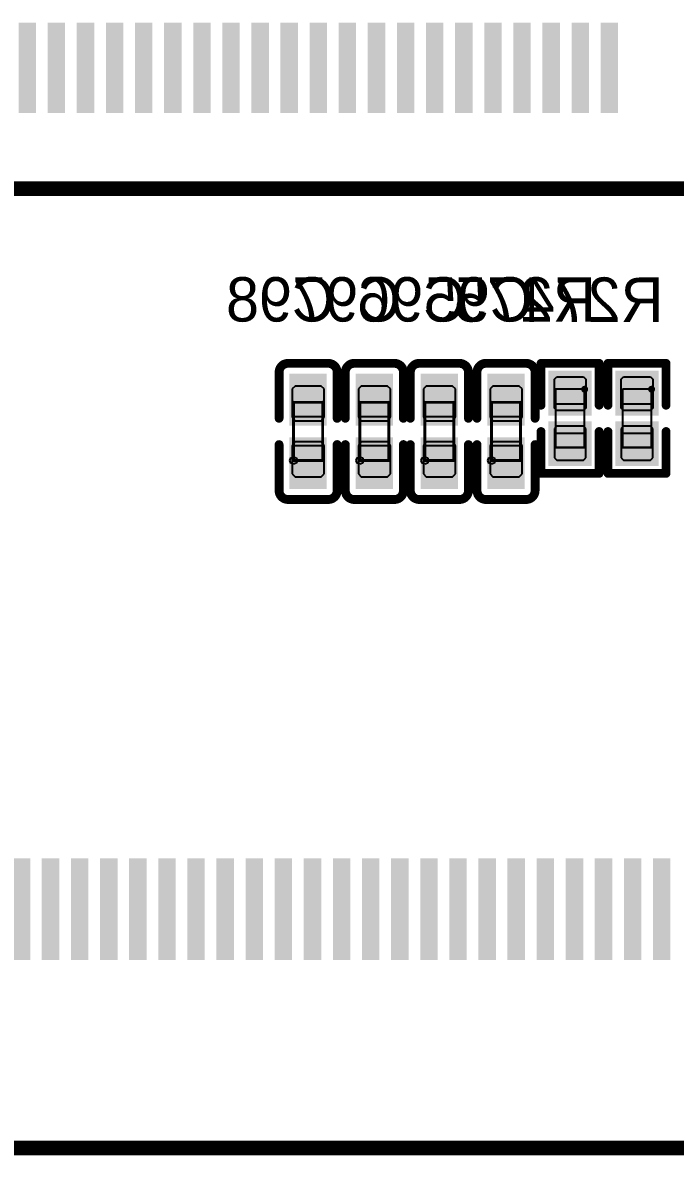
# Model space of a CAD drawing. Header units: millimetres. Extents: x 892 to 1144, y 1011 to 1123.
# Drawn here: x 1087.47 to 1098.68, y 1038.57 to 1058.03 of the extents above; entities that cross this region are included whole.
import ezdxf

# ---------------------------------------------------------------- set-up
doc = ezdxf.new("R2010")
doc.units = ezdxf.units.MM
for name, color, linetype in [('BottomLayer', 5, 'Continuous'), ('BottomOverlay', 54, 'Continuous'), ('BottomPaste', 16, 'Continuous'), ('BottomSolder', 6, 'Continuous'), ('Mechanical10', 56, 'Continuous'), ('Mechanical12', 56, 'Continuous'), ('Mechanical15', 56, 'Continuous'), ('Mechanical4', 56, 'Continuous'), ('Mechanical5', 56, 'Continuous'), ('Mechanical6', 56, 'Continuous'), ('TopLayer', 1, 'Continuous'), ('TopPaste', 8, 'Continuous'), ('TopSolder', 216, 'Continuous')]:
    doc.layers.add(name, color=color, linetype=linetype)

msp = doc.modelspace()

# ---------------------------------------------------------------- linework, layer by layer
at = {"layer": 'BottomLayer'}
for points in [[(1087.4, 1056.475), (1087.7, 1056.475), (1087.4, 1058.025), (1087.7, 1058.025)], [(1087.9, 1056.475), (1088.2, 1056.475), (1087.9, 1058.025), (1088.2, 1058.025)], [(1088.4, 1056.475), (1088.7, 1056.475), (1088.4, 1058.025), (1088.7, 1058.025)], [(1088.9, 1056.475), (1089.2, 1056.475), (1088.9, 1058.025), (1089.2, 1058.025)], [(1089.4, 1056.475), (1089.7, 1056.475), (1089.4, 1058.025), (1089.7, 1058.025)], [(1089.9, 1056.475), (1090.2, 1056.475), (1089.9, 1058.025), (1090.2, 1058.025)], [(1090.4, 1056.475), (1090.7, 1056.475), (1090.4, 1058.025), (1090.7, 1058.025)], [(1090.9, 1056.475), (1091.2, 1056.475), (1090.9, 1058.025), (1091.2, 1058.025)], [(1091.4, 1056.475), (1091.7, 1056.475), (1091.4, 1058.025), (1091.7, 1058.025)], [(1091.9, 1056.475), (1092.2, 1056.475), (1091.9, 1058.025), (1092.2, 1058.025)], [(1092.4, 1056.475), (1092.7, 1056.475), (1092.4, 1058.025), (1092.7, 1058.025)], [(1092.9, 1056.475), (1093.2, 1056.475), (1092.9, 1058.025), (1093.2, 1058.025)], [(1093.4, 1056.475), (1093.7, 1056.475), (1093.4, 1058.025), (1093.7, 1058.025)], [(1093.9, 1056.475), (1094.2, 1056.475), (1093.9, 1058.025), (1094.2, 1058.025)], [(1094.4, 1056.475), (1094.7, 1056.475), (1094.4, 1058.025), (1094.7, 1058.025)], [(1094.9, 1056.475), (1095.2, 1056.475), (1094.9, 1058.025), (1095.2, 1058.025)], [(1095.4, 1056.475), (1095.7, 1056.475), (1095.4, 1058.025), (1095.7, 1058.025)], [(1095.9, 1056.475), (1096.2, 1056.475), (1095.9, 1058.025), (1096.2, 1058.025)], [(1096.4, 1056.475), (1096.7, 1056.475), (1096.4, 1058.025), (1096.7, 1058.025)], [(1096.9, 1056.475), (1097.2, 1056.475), (1096.9, 1058.025), (1097.2, 1058.025)], [(1097.4, 1056.475), (1097.7, 1056.475), (1097.4, 1058.025), (1097.7, 1058.025)], [(1092.645, 1051.155), (1092.645, 1051.945), (1092.105, 1051.155), (1092.105, 1051.945)], [(1093.783, 1051.155), (1093.783, 1051.945), (1093.243, 1051.155), (1093.243, 1051.945)], [(1094.9, 1051.155), (1094.9, 1051.945), (1094.36, 1051.155), (1094.36, 1051.945)], [(1096.045, 1051.155), (1096.045, 1051.945), (1095.505, 1051.155), (1095.505, 1051.945)], [(1096.605, 1051.945), (1096.605, 1051.379), (1097.145, 1051.945), (1097.145, 1051.379)], [(1097.755, 1051.945), (1097.755, 1051.379), (1098.295, 1051.945), (1098.295, 1051.379)], [(1096.605, 1051.079), (1096.605, 1050.514), (1097.145, 1051.079), (1097.145, 1050.514)], [(1097.755, 1051.079), (1097.755, 1050.514), (1098.295, 1051.079), (1098.295, 1050.514)], [(1092.645, 1050.065), (1092.645, 1050.855), (1092.105, 1050.065), (1092.105, 1050.855)], [(1093.783, 1050.065), (1093.783, 1050.855), (1093.243, 1050.065), (1093.243, 1050.855)], [(1094.9, 1050.065), (1094.9, 1050.855), (1094.36, 1050.065), (1094.36, 1050.855)], [(1096.045, 1050.065), (1096.045, 1050.855), (1095.505, 1050.065), (1095.505, 1050.855)]]:
    msp.add_solid(points, dxfattribs=at)
at = {"layer": 'BottomOverlay', "const_width": 0.152}
for points in [[(1091.876, 1052.021, -0.414214), (1092.029, 1052.174)], [(1092.721, 1052.174, -0.414214), (1092.874, 1052.021)], [(1093.014, 1052.021, -0.414214), (1093.167, 1052.174)], [(1093.859, 1052.174, -0.414214), (1094.012, 1052.021)], [(1094.131, 1052.021, -0.414214), (1094.284, 1052.174)], [(1094.976, 1052.174, -0.414214), (1095.129, 1052.021)], [(1095.276, 1052.021, -0.414214), (1095.429, 1052.174)], [(1096.121, 1052.174, -0.414214), (1096.274, 1052.021)], [(1092.029, 1049.836, -0.414214), (1091.876, 1049.989)], [(1092.874, 1049.989, -0.414214), (1092.721, 1049.836)], [(1093.167, 1049.836, -0.414214), (1093.014, 1049.989)], [(1094.012, 1049.989, -0.414214), (1093.859, 1049.836)], [(1094.284, 1049.836, -0.414214), (1094.131, 1049.989)], [(1095.129, 1049.989, -0.414214), (1094.976, 1049.836)], [(1095.429, 1049.836, -0.414214), (1095.276, 1049.989)], [(1096.274, 1049.989, -0.414214), (1096.121, 1049.836)]]:
    msp.add_lwpolyline(points, format="xyb", dxfattribs=at)
for points in [[(1092.029, 1052.174), (1092.721, 1052.174)], [(1093.167, 1052.174), (1093.859, 1052.174)], [(1094.284, 1052.174), (1094.976, 1052.174)], [(1095.429, 1052.174), (1096.121, 1052.174)], [(1096.376, 1052.174), (1097.374, 1052.174)], [(1096.376, 1051.456), (1096.376, 1052.174)], [(1097.374, 1051.456), (1097.374, 1052.174)], [(1097.526, 1052.174), (1098.524, 1052.174)], [(1097.526, 1051.456), (1097.526, 1052.174)], [(1098.524, 1051.456), (1098.524, 1052.174)], [(1091.876, 1051.231), (1091.876, 1052.021)], [(1092.874, 1051.231), (1092.874, 1052.021)], [(1093.014, 1051.231), (1093.014, 1052.021)], [(1094.012, 1051.231), (1094.012, 1052.021)], [(1094.131, 1051.231), (1094.131, 1052.021)], [(1095.129, 1051.231), (1095.129, 1052.021)], [(1095.276, 1051.231), (1095.276, 1052.021)], [(1096.274, 1051.231), (1096.274, 1052.021)], [(1096.376, 1050.285), (1096.376, 1051.003)], [(1097.374, 1050.285), (1097.374, 1051.003)], [(1097.526, 1050.285), (1097.526, 1051.003)], [(1098.524, 1050.285), (1098.524, 1051.003)], [(1091.876, 1049.989), (1091.876, 1050.779)], [(1092.874, 1049.989), (1092.874, 1050.779)], [(1093.014, 1049.989), (1093.014, 1050.779)], [(1094.012, 1049.989), (1094.012, 1050.779)], [(1094.131, 1049.989), (1094.131, 1050.779)], [(1095.129, 1049.989), (1095.129, 1050.779)], [(1095.276, 1049.989), (1095.276, 1050.779)], [(1096.274, 1049.989), (1096.274, 1050.779)], [(1096.376, 1050.285), (1097.374, 1050.285)], [(1097.526, 1050.285), (1098.524, 1050.285)], [(1092.029, 1049.836), (1092.721, 1049.836)], [(1093.167, 1049.836), (1093.859, 1049.836)], [(1094.284, 1049.836), (1094.976, 1049.836)], [(1095.429, 1049.836), (1096.121, 1049.836)]]:
    msp.add_lwpolyline(points, dxfattribs=at)
at = {"layer": 'BottomOverlay', "const_width": 0.0762}
for points in [[(1091.991, 1052.174, 1), (1092.067, 1052.174, 1)], [(1091.991, 1052.174, 1), (1092.067, 1052.174, 1)], [(1092.683, 1052.174, 1), (1092.759, 1052.174, 1)], [(1092.683, 1052.174, 1), (1092.759, 1052.174, 1)], [(1093.129, 1052.174, 1), (1093.205, 1052.174, 1)], [(1093.129, 1052.174, 1), (1093.205, 1052.174, 1)], [(1093.821, 1052.174, 1), (1093.897, 1052.174, 1)], [(1093.821, 1052.174, 1), (1093.897, 1052.174, 1)], [(1094.246, 1052.174, 1), (1094.322, 1052.174, 1)], [(1094.246, 1052.174, 1), (1094.322, 1052.174, 1)], [(1094.938, 1052.174, 1), (1095.014, 1052.174, 1)], [(1094.938, 1052.174, 1), (1095.014, 1052.174, 1)], [(1095.391, 1052.174, 1), (1095.467, 1052.174, 1)], [(1095.391, 1052.174, 1), (1095.467, 1052.174, 1)], [(1096.083, 1052.174, 1), (1096.159, 1052.174, 1)], [(1096.083, 1052.174, 1), (1096.159, 1052.174, 1)], [(1096.338, 1052.174, 1), (1096.414, 1052.174, 1)], [(1096.338, 1052.174, 1), (1096.414, 1052.174, 1)], [(1097.336, 1052.174, 1), (1097.412, 1052.174, 1)], [(1097.336, 1052.174, 1), (1097.412, 1052.174, 1)], [(1097.488, 1052.174, 1), (1097.564, 1052.174, 1)], [(1097.488, 1052.174, 1), (1097.564, 1052.174, 1)], [(1098.486, 1052.174, 1), (1098.562, 1052.174, 1)], [(1098.486, 1052.174, 1), (1098.562, 1052.174, 1)], [(1091.838, 1052.021, 1), (1091.914, 1052.021, 1)], [(1091.838, 1052.021, 1), (1091.914, 1052.021, 1)], [(1092.835, 1052.021, 1), (1092.912, 1052.021, 1)], [(1092.835, 1052.021, 1), (1092.912, 1052.021, 1)], [(1092.976, 1052.021, 1), (1093.052, 1052.021, 1)], [(1092.976, 1052.021, 1), (1093.052, 1052.021, 1)], [(1093.973, 1052.021, 1), (1094.05, 1052.021, 1)], [(1093.973, 1052.021, 1), (1094.05, 1052.021, 1)], [(1094.093, 1052.021, 1), (1094.169, 1052.021, 1)], [(1094.093, 1052.021, 1), (1094.169, 1052.021, 1)], [(1095.091, 1052.021, 1), (1095.167, 1052.021, 1)], [(1095.091, 1052.021, 1), (1095.167, 1052.021, 1)], [(1095.238, 1052.021, 1), (1095.314, 1052.021, 1)], [(1095.238, 1052.021, 1), (1095.314, 1052.021, 1)], [(1096.236, 1052.021, 1), (1096.312, 1052.021, 1)], [(1096.236, 1052.021, 1), (1096.312, 1052.021, 1)], [(1096.338, 1051.456, 1), (1096.414, 1051.456, 1)], [(1097.336, 1051.456, 1), (1097.412, 1051.456, 1)], [(1097.488, 1051.456, 1), (1097.564, 1051.456, 1)], [(1098.486, 1051.456, 1), (1098.562, 1051.456, 1)], [(1091.838, 1051.231, 1), (1091.914, 1051.231, 1)], [(1092.835, 1051.231, 1), (1092.912, 1051.231, 1)], [(1092.976, 1051.231, 1), (1093.052, 1051.231, 1)], [(1093.973, 1051.231, 1), (1094.05, 1051.231, 1)], [(1094.093, 1051.231, 1), (1094.169, 1051.231, 1)], [(1095.091, 1051.231, 1), (1095.167, 1051.231, 1)], [(1095.238, 1051.231, 1), (1095.314, 1051.231, 1)], [(1096.236, 1051.231, 1), (1096.312, 1051.231, 1)], [(1096.338, 1051.003, 1), (1096.414, 1051.003, 1)], [(1097.336, 1051.003, 1), (1097.412, 1051.003, 1)], [(1097.488, 1051.003, 1), (1097.564, 1051.003, 1)], [(1098.486, 1051.003, 1), (1098.562, 1051.003, 1)], [(1091.838, 1050.779, 1), (1091.914, 1050.779, 1)], [(1092.835, 1050.779, 1), (1092.912, 1050.779, 1)], [(1092.976, 1050.779, 1), (1093.052, 1050.779, 1)], [(1093.973, 1050.779, 1), (1094.05, 1050.779, 1)], [(1094.093, 1050.779, 1), (1094.169, 1050.779, 1)], [(1095.091, 1050.779, 1), (1095.167, 1050.779, 1)], [(1095.238, 1050.779, 1), (1095.314, 1050.779, 1)], [(1096.236, 1050.779, 1), (1096.312, 1050.779, 1)], [(1096.338, 1050.285, 1), (1096.414, 1050.285, 1)], [(1096.338, 1050.285, 1), (1096.414, 1050.285, 1)], [(1097.336, 1050.285, 1), (1097.412, 1050.285, 1)], [(1097.336, 1050.285, 1), (1097.412, 1050.285, 1)], [(1097.488, 1050.285, 1), (1097.564, 1050.285, 1)], [(1097.488, 1050.285, 1), (1097.564, 1050.285, 1)], [(1098.486, 1050.285, 1), (1098.562, 1050.285, 1)], [(1098.486, 1050.285, 1), (1098.562, 1050.285, 1)], [(1091.838, 1049.989, 1), (1091.914, 1049.989, 1)], [(1091.838, 1049.989, 1), (1091.914, 1049.989, 1)], [(1092.835, 1049.989, 1), (1092.912, 1049.989, 1)], [(1092.835, 1049.989, 1), (1092.912, 1049.989, 1)], [(1092.976, 1049.989, 1), (1093.052, 1049.989, 1)], [(1092.976, 1049.989, 1), (1093.052, 1049.989, 1)], [(1093.973, 1049.989, 1), (1094.05, 1049.989, 1)], [(1093.973, 1049.989, 1), (1094.05, 1049.989, 1)], [(1094.093, 1049.989, 1), (1094.169, 1049.989, 1)], [(1094.093, 1049.989, 1), (1094.169, 1049.989, 1)], [(1095.091, 1049.989, 1), (1095.167, 1049.989, 1)], [(1095.091, 1049.989, 1), (1095.167, 1049.989, 1)], [(1095.238, 1049.989, 1), (1095.314, 1049.989, 1)], [(1095.238, 1049.989, 1), (1095.314, 1049.989, 1)], [(1096.236, 1049.989, 1), (1096.312, 1049.989, 1)], [(1096.236, 1049.989, 1), (1096.312, 1049.989, 1)], [(1091.991, 1049.836, 1), (1092.067, 1049.836, 1)], [(1091.991, 1049.836, 1), (1092.067, 1049.836, 1)], [(1092.683, 1049.836, 1), (1092.759, 1049.836, 1)], [(1092.683, 1049.836, 1), (1092.759, 1049.836, 1)], [(1093.129, 1049.836, 1), (1093.205, 1049.836, 1)], [(1093.129, 1049.836, 1), (1093.205, 1049.836, 1)], [(1093.821, 1049.836, 1), (1093.897, 1049.836, 1)], [(1093.821, 1049.836, 1), (1093.897, 1049.836, 1)], [(1094.246, 1049.836, 1), (1094.322, 1049.836, 1)], [(1094.246, 1049.836, 1), (1094.322, 1049.836, 1)], [(1094.938, 1049.836, 1), (1095.014, 1049.836, 1)], [(1094.938, 1049.836, 1), (1095.014, 1049.836, 1)], [(1095.391, 1049.836, 1), (1095.467, 1049.836, 1)], [(1095.391, 1049.836, 1), (1095.467, 1049.836, 1)], [(1096.083, 1049.836, 1), (1096.159, 1049.836, 1)], [(1096.083, 1049.836, 1), (1096.159, 1049.836, 1)]]:
    msp.add_lwpolyline(points, format="xyb", close=True, dxfattribs=at)
at = {"layer": 'BottomPaste'}
for p, q in [((1092.15, 1051.785), (1092.1, 1051.735)), ((1092.6, 1051.785), (1092.15, 1051.785)), ((1092.65, 1051.735), (1092.6, 1051.785)), ((1093.288, 1051.785), (1093.238, 1051.735)), ((1093.738, 1051.785), (1093.288, 1051.785)), ((1093.788, 1051.735), (1093.738, 1051.785)), ((1094.405, 1051.785), (1094.355, 1051.735)), ((1094.855, 1051.785), (1094.405, 1051.785)), ((1094.905, 1051.735), (1094.855, 1051.785)), ((1095.55, 1051.785), (1095.5, 1051.735)), ((1096, 1051.785), (1095.55, 1051.785)), ((1096.05, 1051.735), (1096, 1051.785)), ((1096.605, 1051.905), (1096.645, 1051.945)), ((1096.605, 1051.404), (1096.605, 1051.905)), ((1096.645, 1051.945), (1097.105, 1051.945)), ((1097.105, 1051.945), (1097.145, 1051.905)), ((1097.145, 1051.905), (1097.145, 1051.404)), ((1097.755, 1051.905), (1097.795, 1051.945)), ((1097.755, 1051.404), (1097.755, 1051.905)), ((1097.795, 1051.945), (1098.255, 1051.945)), ((1098.255, 1051.945), (1098.295, 1051.905)), ((1098.295, 1051.905), (1098.295, 1051.404)), ((1092.1, 1051.735), (1092.1, 1051.255)), ((1092.65, 1051.255), (1092.65, 1051.735)), ((1093.238, 1051.735), (1093.238, 1051.255)), ((1093.788, 1051.255), (1093.788, 1051.735)), ((1094.355, 1051.735), (1094.355, 1051.255)), ((1094.905, 1051.255), (1094.905, 1051.735)), ((1095.5, 1051.735), (1095.5, 1051.255)), ((1096.05, 1051.255), (1096.05, 1051.735)), ((1096.645, 1051.364), (1096.605, 1051.404)), ((1097.145, 1051.404), (1097.105, 1051.364)), ((1097.795, 1051.364), (1097.755, 1051.404)), ((1098.295, 1051.404), (1098.255, 1051.364)), ((1092.1, 1051.255), (1092.15, 1051.185)), ((1092.6, 1051.185), (1092.65, 1051.255)), ((1093.238, 1051.255), (1093.288, 1051.185)), ((1093.738, 1051.185), (1093.788, 1051.255)), ((1094.355, 1051.255), (1094.405, 1051.185)), ((1094.855, 1051.185), (1094.905, 1051.255)), ((1095.5, 1051.255), (1095.55, 1051.185)), ((1096, 1051.185), (1096.05, 1051.255)), ((1097.105, 1051.364), (1096.645, 1051.364)), ((1098.255, 1051.364), (1097.795, 1051.364)), ((1092.15, 1051.185), (1092.6, 1051.185)), ((1093.288, 1051.185), (1093.738, 1051.185)), ((1094.405, 1051.185), (1094.855, 1051.185)), ((1095.55, 1051.185), (1096, 1051.185)), ((1096.645, 1051.094), (1096.605, 1051.054)), ((1096.605, 1051.054), (1096.605, 1050.554)), ((1097.105, 1051.094), (1096.645, 1051.094)), ((1097.145, 1051.054), (1097.105, 1051.094)), ((1097.145, 1050.554), (1097.145, 1051.054)), ((1097.795, 1051.094), (1097.755, 1051.054)), ((1097.755, 1051.054), (1097.755, 1050.554)), ((1098.255, 1051.094), (1097.795, 1051.094)), ((1098.295, 1051.054), (1098.255, 1051.094)), ((1098.295, 1050.554), (1098.295, 1051.054)), ((1092.15, 1050.825), (1092.1, 1050.755)), ((1092.6, 1050.825), (1092.15, 1050.825)), ((1092.65, 1050.755), (1092.6, 1050.825)), ((1093.288, 1050.825), (1093.238, 1050.755)), ((1093.738, 1050.825), (1093.288, 1050.825)), ((1093.788, 1050.755), (1093.738, 1050.825)), ((1094.405, 1050.825), (1094.355, 1050.755)), ((1094.855, 1050.825), (1094.405, 1050.825)), ((1094.905, 1050.755), (1094.855, 1050.825)), ((1095.55, 1050.825), (1095.5, 1050.755)), ((1096, 1050.825), (1095.55, 1050.825)), ((1096.05, 1050.755), (1096, 1050.825)), ((1092.1, 1050.755), (1092.1, 1050.275)), ((1092.65, 1050.275), (1092.65, 1050.755)), ((1093.238, 1050.755), (1093.238, 1050.275)), ((1093.788, 1050.275), (1093.788, 1050.755)), ((1094.355, 1050.755), (1094.355, 1050.275)), ((1094.905, 1050.275), (1094.905, 1050.755)), ((1095.5, 1050.755), (1095.5, 1050.275)), ((1096.05, 1050.275), (1096.05, 1050.755)), ((1096.605, 1050.554), (1096.645, 1050.514)), ((1096.645, 1050.514), (1097.105, 1050.514)), ((1097.105, 1050.514), (1097.145, 1050.554)), ((1097.755, 1050.554), (1097.795, 1050.514)), ((1097.795, 1050.514), (1098.255, 1050.514)), ((1098.255, 1050.514), (1098.295, 1050.554)), ((1092.1, 1050.275), (1092.15, 1050.225)), ((1092.15, 1050.225), (1092.6, 1050.225)), ((1092.6, 1050.225), (1092.65, 1050.275)), ((1093.238, 1050.275), (1093.288, 1050.225)), ((1093.288, 1050.225), (1093.738, 1050.225)), ((1093.738, 1050.225), (1093.788, 1050.275)), ((1094.355, 1050.275), (1094.405, 1050.225)), ((1094.405, 1050.225), (1094.855, 1050.225)), ((1094.855, 1050.225), (1094.905, 1050.275)), ((1095.5, 1050.275), (1095.55, 1050.225)), ((1095.55, 1050.225), (1096, 1050.225)), ((1096, 1050.225), (1096.05, 1050.275))]:
    msp.add_line(p, q, dxfattribs=at)
for points in [[(1087.4, 1056.475), (1087.7, 1056.475), (1087.4, 1058.025), (1087.7, 1058.025)], [(1087.9, 1056.475), (1088.2, 1056.475), (1087.9, 1058.025), (1088.2, 1058.025)], [(1088.4, 1056.475), (1088.7, 1056.475), (1088.4, 1058.025), (1088.7, 1058.025)], [(1088.9, 1056.475), (1089.2, 1056.475), (1088.9, 1058.025), (1089.2, 1058.025)], [(1089.4, 1056.475), (1089.7, 1056.475), (1089.4, 1058.025), (1089.7, 1058.025)], [(1089.9, 1056.475), (1090.2, 1056.475), (1089.9, 1058.025), (1090.2, 1058.025)], [(1090.4, 1056.475), (1090.7, 1056.475), (1090.4, 1058.025), (1090.7, 1058.025)], [(1090.9, 1056.475), (1091.2, 1056.475), (1090.9, 1058.025), (1091.2, 1058.025)], [(1091.4, 1056.475), (1091.7, 1056.475), (1091.4, 1058.025), (1091.7, 1058.025)], [(1091.9, 1056.475), (1092.2, 1056.475), (1091.9, 1058.025), (1092.2, 1058.025)], [(1092.4, 1056.475), (1092.7, 1056.475), (1092.4, 1058.025), (1092.7, 1058.025)], [(1092.9, 1056.475), (1093.2, 1056.475), (1092.9, 1058.025), (1093.2, 1058.025)], [(1093.4, 1056.475), (1093.7, 1056.475), (1093.4, 1058.025), (1093.7, 1058.025)], [(1093.9, 1056.475), (1094.2, 1056.475), (1093.9, 1058.025), (1094.2, 1058.025)], [(1094.4, 1056.475), (1094.7, 1056.475), (1094.4, 1058.025), (1094.7, 1058.025)], [(1094.9, 1056.475), (1095.2, 1056.475), (1094.9, 1058.025), (1095.2, 1058.025)], [(1095.4, 1056.475), (1095.7, 1056.475), (1095.4, 1058.025), (1095.7, 1058.025)], [(1095.9, 1056.475), (1096.2, 1056.475), (1095.9, 1058.025), (1096.2, 1058.025)], [(1096.4, 1056.475), (1096.7, 1056.475), (1096.4, 1058.025), (1096.7, 1058.025)], [(1096.9, 1056.475), (1097.2, 1056.475), (1096.9, 1058.025), (1097.2, 1058.025)], [(1097.4, 1056.475), (1097.7, 1056.475), (1097.4, 1058.025), (1097.7, 1058.025)], [(1092.645, 1051.155), (1092.645, 1051.945), (1092.105, 1051.155), (1092.105, 1051.945)], [(1093.783, 1051.155), (1093.783, 1051.945), (1093.243, 1051.155), (1093.243, 1051.945)], [(1094.9, 1051.155), (1094.9, 1051.945), (1094.36, 1051.155), (1094.36, 1051.945)], [(1096.045, 1051.155), (1096.045, 1051.945), (1095.505, 1051.155), (1095.505, 1051.945)], [(1096.605, 1051.945), (1096.605, 1051.379), (1097.145, 1051.945), (1097.145, 1051.379)], [(1097.755, 1051.945), (1097.755, 1051.379), (1098.295, 1051.945), (1098.295, 1051.379)], [(1096.605, 1051.079), (1096.605, 1050.514), (1097.145, 1051.079), (1097.145, 1050.514)], [(1097.755, 1051.079), (1097.755, 1050.514), (1098.295, 1051.079), (1098.295, 1050.514)], [(1092.645, 1050.065), (1092.645, 1050.855), (1092.105, 1050.065), (1092.105, 1050.855)], [(1093.783, 1050.065), (1093.783, 1050.855), (1093.243, 1050.065), (1093.243, 1050.855)], [(1094.9, 1050.065), (1094.9, 1050.855), (1094.36, 1050.065), (1094.36, 1050.855)], [(1096.045, 1050.065), (1096.045, 1050.855), (1095.505, 1050.065), (1095.505, 1050.855)]]:
    msp.add_solid(points, dxfattribs=at)
at = {"layer": 'BottomSolder'}
for points in [[(1087.4, 1056.475), (1087.7, 1056.475), (1087.4, 1058.025), (1087.7, 1058.025)], [(1087.9, 1056.475), (1088.2, 1056.475), (1087.9, 1058.025), (1088.2, 1058.025)], [(1088.4, 1056.475), (1088.7, 1056.475), (1088.4, 1058.025), (1088.7, 1058.025)], [(1088.9, 1056.475), (1089.2, 1056.475), (1088.9, 1058.025), (1089.2, 1058.025)], [(1089.4, 1056.475), (1089.7, 1056.475), (1089.4, 1058.025), (1089.7, 1058.025)], [(1089.9, 1056.475), (1090.2, 1056.475), (1089.9, 1058.025), (1090.2, 1058.025)], [(1090.4, 1056.475), (1090.7, 1056.475), (1090.4, 1058.025), (1090.7, 1058.025)], [(1090.9, 1056.475), (1091.2, 1056.475), (1090.9, 1058.025), (1091.2, 1058.025)], [(1091.4, 1056.475), (1091.7, 1056.475), (1091.4, 1058.025), (1091.7, 1058.025)], [(1091.9, 1056.475), (1092.2, 1056.475), (1091.9, 1058.025), (1092.2, 1058.025)], [(1092.4, 1056.475), (1092.7, 1056.475), (1092.4, 1058.025), (1092.7, 1058.025)], [(1092.9, 1056.475), (1093.2, 1056.475), (1092.9, 1058.025), (1093.2, 1058.025)], [(1093.4, 1056.475), (1093.7, 1056.475), (1093.4, 1058.025), (1093.7, 1058.025)], [(1093.9, 1056.475), (1094.2, 1056.475), (1093.9, 1058.025), (1094.2, 1058.025)], [(1094.4, 1056.475), (1094.7, 1056.475), (1094.4, 1058.025), (1094.7, 1058.025)], [(1094.9, 1056.475), (1095.2, 1056.475), (1094.9, 1058.025), (1095.2, 1058.025)], [(1095.4, 1056.475), (1095.7, 1056.475), (1095.4, 1058.025), (1095.7, 1058.025)], [(1095.9, 1056.475), (1096.2, 1056.475), (1095.9, 1058.025), (1096.2, 1058.025)], [(1096.4, 1056.475), (1096.7, 1056.475), (1096.4, 1058.025), (1096.7, 1058.025)], [(1096.9, 1056.475), (1097.2, 1056.475), (1096.9, 1058.025), (1097.2, 1058.025)], [(1097.4, 1056.475), (1097.7, 1056.475), (1097.4, 1058.025), (1097.7, 1058.025)], [(1092.696, 1051.104), (1092.696, 1051.996), (1092.054, 1051.104), (1092.054, 1051.996)], [(1093.834, 1051.104), (1093.834, 1051.996), (1093.192, 1051.104), (1093.192, 1051.996)], [(1094.951, 1051.104), (1094.951, 1051.996), (1094.309, 1051.104), (1094.309, 1051.996)], [(1096.096, 1051.104), (1096.096, 1051.996), (1095.454, 1051.104), (1095.454, 1051.996)], [(1096.503, 1052.047), (1096.503, 1051.278), (1097.247, 1052.047), (1097.247, 1051.278)], [(1097.653, 1052.047), (1097.653, 1051.278), (1098.397, 1052.047), (1098.397, 1051.278)], [(1096.503, 1051.181), (1096.503, 1050.412), (1097.247, 1051.181), (1097.247, 1050.412)], [(1097.653, 1051.181), (1097.653, 1050.412), (1098.397, 1051.181), (1098.397, 1050.412)], [(1092.696, 1050.014), (1092.696, 1050.906), (1092.054, 1050.014), (1092.054, 1050.906)], [(1093.834, 1050.014), (1093.834, 1050.906), (1093.192, 1050.014), (1093.192, 1050.906)], [(1094.951, 1050.014), (1094.951, 1050.906), (1094.309, 1050.014), (1094.309, 1050.906)], [(1096.096, 1050.014), (1096.096, 1050.906), (1095.454, 1050.014), (1095.454, 1050.906)]]:
    msp.add_solid(points, dxfattribs=at)
at = {"layer": 'Mechanical10', "const_width": 0.254}
msp.add_lwpolyline([(1036.275, 1038.7), (1105.875, 1038.7)], dxfattribs=at)
at = {"layer": 'Mechanical12', "const_width": 0.254}
msp.add_lwpolyline([(1080.8, 1055.175), (1104.8, 1055.175)], dxfattribs=at)
at = {"layer": 'Mechanical15'}
for p, q in [((1092.125, 1051.255), (1092.125, 1051.505)), ((1092.125, 1051.505), (1092.625, 1051.505)), ((1092.625, 1051.505), (1092.625, 1051.255)), ((1093.263, 1051.255), (1093.263, 1051.505)), ((1093.263, 1051.505), (1093.763, 1051.505)), ((1093.763, 1051.505), (1093.763, 1051.255)), ((1094.38, 1051.255), (1094.38, 1051.505)), ((1094.38, 1051.505), (1094.88, 1051.505)), ((1094.88, 1051.505), (1094.88, 1051.255)), ((1095.525, 1051.255), (1095.525, 1051.505)), ((1095.525, 1051.505), (1096.025, 1051.505)), ((1096.025, 1051.505), (1096.025, 1051.255)), ((1092.625, 1051.255), (1092.125, 1051.255)), ((1093.763, 1051.255), (1093.263, 1051.255)), ((1094.88, 1051.255), (1094.38, 1051.255)), ((1096.025, 1051.255), (1095.525, 1051.255)), ((1092.125, 1050.755), (1092.125, 1050.505)), ((1092.625, 1050.755), (1092.125, 1050.755)), ((1092.625, 1050.505), (1092.625, 1050.755)), ((1093.263, 1050.755), (1093.263, 1050.505)), ((1093.763, 1050.755), (1093.263, 1050.755)), ((1093.763, 1050.505), (1093.763, 1050.755)), ((1094.38, 1050.755), (1094.38, 1050.505)), ((1094.88, 1050.755), (1094.38, 1050.755)), ((1094.88, 1050.505), (1094.88, 1050.755)), ((1095.525, 1050.755), (1095.525, 1050.505)), ((1096.025, 1050.755), (1095.525, 1050.755)), ((1096.025, 1050.505), (1096.025, 1050.755)), ((1092.06, 1050.505), (1092.079, 1050.551)), ((1092.079, 1050.459), (1092.06, 1050.505)), ((1092.079, 1050.551), (1092.125, 1050.57)), ((1092.125, 1050.44), (1092.079, 1050.459)), ((1092.125, 1050.57), (1092.125, 1050.57)), ((1092.125, 1050.57), (1092.171, 1050.551)), ((1092.125, 1050.505), (1092.625, 1050.505)), ((1092.171, 1050.459), (1092.125, 1050.44)), ((1092.125, 1050.44), (1092.125, 1050.44)), ((1092.171, 1050.551), (1092.19, 1050.505)), ((1092.19, 1050.505), (1092.171, 1050.459)), ((1093.198, 1050.505), (1093.217, 1050.551)), ((1093.217, 1050.459), (1093.198, 1050.505)), ((1093.217, 1050.551), (1093.263, 1050.57)), ((1093.263, 1050.44), (1093.217, 1050.459)), ((1093.263, 1050.57), (1093.263, 1050.57)), ((1093.263, 1050.57), (1093.309, 1050.551)), ((1093.263, 1050.505), (1093.763, 1050.505)), ((1093.309, 1050.459), (1093.263, 1050.44)), ((1093.263, 1050.44), (1093.263, 1050.44)), ((1093.309, 1050.551), (1093.328, 1050.505)), ((1093.328, 1050.505), (1093.309, 1050.459)), ((1094.315, 1050.505), (1094.334, 1050.551)), ((1094.334, 1050.459), (1094.315, 1050.505)), ((1094.334, 1050.551), (1094.38, 1050.57)), ((1094.38, 1050.44), (1094.334, 1050.459)), ((1094.38, 1050.57), (1094.38, 1050.57)), ((1094.38, 1050.57), (1094.426, 1050.551)), ((1094.38, 1050.505), (1094.88, 1050.505)), ((1094.426, 1050.459), (1094.38, 1050.44)), ((1094.38, 1050.44), (1094.38, 1050.44)), ((1094.426, 1050.551), (1094.445, 1050.505)), ((1094.445, 1050.505), (1094.426, 1050.459)), ((1095.46, 1050.505), (1095.479, 1050.551)), ((1095.479, 1050.459), (1095.46, 1050.505)), ((1095.479, 1050.551), (1095.525, 1050.57)), ((1095.525, 1050.44), (1095.479, 1050.459)), ((1095.525, 1050.57), (1095.525, 1050.57)), ((1095.525, 1050.57), (1095.571, 1050.551)), ((1095.525, 1050.505), (1096.025, 1050.505)), ((1095.571, 1050.459), (1095.525, 1050.44)), ((1095.525, 1050.44), (1095.525, 1050.44)), ((1095.571, 1050.551), (1095.59, 1050.505)), ((1095.59, 1050.505), (1095.571, 1050.459))]:
    msp.add_line(p, q, dxfattribs=at)
at = {"layer": 'Mechanical15', "const_width": 0.0508}
for points in [[(1092.125, 1050.505), (1092.125, 1051.505)], [(1092.125, 1051.505), (1092.625, 1051.505)], [(1092.625, 1050.505), (1092.625, 1051.505)], [(1093.263, 1050.505), (1093.263, 1051.505)], [(1093.263, 1051.505), (1093.763, 1051.505)], [(1093.763, 1050.505), (1093.763, 1051.505)], [(1094.38, 1050.505), (1094.38, 1051.505)], [(1094.38, 1051.505), (1094.88, 1051.505)], [(1094.88, 1050.505), (1094.88, 1051.505)], [(1095.525, 1050.505), (1095.525, 1051.505)], [(1095.525, 1051.505), (1096.025, 1051.505)], [(1096.025, 1050.505), (1096.025, 1051.505)], [(1092.125, 1050.505), (1092.625, 1050.505)], [(1093.263, 1050.505), (1093.763, 1050.505)], [(1094.38, 1050.505), (1094.88, 1050.505)], [(1095.525, 1050.505), (1096.025, 1050.505)]]:
    msp.add_lwpolyline(points, dxfattribs=at)
at = {"layer": 'Mechanical15', "const_width": 0.0254}
for points in [[(1092.112, 1051.505, 1), (1092.138, 1051.505, 1)], [(1092.112, 1051.505, 1), (1092.138, 1051.505, 1)], [(1092.612, 1051.505, 1), (1092.638, 1051.505, 1)], [(1092.612, 1051.505, 1), (1092.638, 1051.505, 1)], [(1093.25, 1051.505, 1), (1093.276, 1051.505, 1)], [(1093.25, 1051.505, 1), (1093.276, 1051.505, 1)], [(1093.75, 1051.505, 1), (1093.776, 1051.505, 1)], [(1093.75, 1051.505, 1), (1093.776, 1051.505, 1)], [(1094.367, 1051.505, 1), (1094.393, 1051.505, 1)], [(1094.367, 1051.505, 1), (1094.393, 1051.505, 1)], [(1094.867, 1051.505, 1), (1094.893, 1051.505, 1)], [(1094.867, 1051.505, 1), (1094.893, 1051.505, 1)], [(1095.512, 1051.505, 1), (1095.538, 1051.505, 1)], [(1095.512, 1051.505, 1), (1095.538, 1051.505, 1)], [(1096.012, 1051.505, 1), (1096.038, 1051.505, 1)], [(1096.012, 1051.505, 1), (1096.038, 1051.505, 1)], [(1092.112, 1050.505, 1), (1092.138, 1050.505, 1)], [(1092.112, 1050.505, 1), (1092.138, 1050.505, 1)], [(1092.612, 1050.505, 1), (1092.638, 1050.505, 1)], [(1092.612, 1050.505, 1), (1092.638, 1050.505, 1)], [(1093.25, 1050.505, 1), (1093.276, 1050.505, 1)], [(1093.25, 1050.505, 1), (1093.276, 1050.505, 1)], [(1093.75, 1050.505, 1), (1093.776, 1050.505, 1)], [(1093.75, 1050.505, 1), (1093.776, 1050.505, 1)], [(1094.367, 1050.505, 1), (1094.393, 1050.505, 1)], [(1094.367, 1050.505, 1), (1094.393, 1050.505, 1)], [(1094.867, 1050.505, 1), (1094.893, 1050.505, 1)], [(1094.867, 1050.505, 1), (1094.893, 1050.505, 1)], [(1095.512, 1050.505, 1), (1095.538, 1050.505, 1)], [(1095.512, 1050.505, 1), (1095.538, 1050.505, 1)], [(1096.012, 1050.505, 1), (1096.038, 1050.505, 1)], [(1096.012, 1050.505, 1), (1096.038, 1050.505, 1)]]:
    msp.add_lwpolyline(points, format="xyb", close=True, dxfattribs=at)
at = {"layer": 'Mechanical4'}
for p, q in [((1097.125, 1051.729), (1096.625, 1051.729)), ((1096.625, 1051.729), (1096.625, 1050.729)), ((1097.125, 1050.729), (1097.125, 1051.729)), ((1098.275, 1051.729), (1097.775, 1051.729)), ((1097.775, 1051.729), (1097.775, 1050.729)), ((1098.275, 1050.729), (1098.275, 1051.729)), ((1096.625, 1050.729), (1097.125, 1050.729)), ((1097.775, 1050.729), (1098.275, 1050.729))]:
    msp.add_line(p, q, dxfattribs=at)
at = {"layer": 'Mechanical5'}
for p, q in [((1097.125, 1051.729), (1096.625, 1051.729)), ((1096.625, 1051.729), (1096.625, 1051.479)), ((1097.125, 1051.479), (1097.125, 1051.729)), ((1098.275, 1051.729), (1097.775, 1051.729)), ((1097.775, 1051.729), (1097.775, 1051.479)), ((1098.275, 1051.479), (1098.275, 1051.729)), ((1096.625, 1051.479), (1097.125, 1051.479)), ((1097.775, 1051.479), (1098.275, 1051.479)), ((1096.625, 1050.728), (1096.625, 1050.978)), ((1096.625, 1050.978), (1097.125, 1050.978)), ((1097.125, 1050.978), (1097.125, 1050.728)), ((1097.775, 1050.728), (1097.775, 1050.978)), ((1097.775, 1050.978), (1098.275, 1050.978)), ((1098.275, 1050.978), (1098.275, 1050.728)), ((1097.125, 1050.728), (1096.625, 1050.728)), ((1098.275, 1050.728), (1097.775, 1050.728))]:
    msp.add_line(p, q, dxfattribs=at)
at = {"layer": 'Mechanical6'}
for points, const_width in [([(1097.155, 1051.729, 1), (1097.095, 1051.729, 1)], 0.06), ([(1098.305, 1051.729, 1), (1098.245, 1051.729, 1)], 0.06), ([(1097.08, 1051.729, 1), (1097.11, 1051.729, 1)], 0.03), ([(1097.14, 1051.729, 1), (1097.17, 1051.729, 1)], 0.03), ([(1098.23, 1051.729, 1), (1098.26, 1051.729, 1)], 0.03), ([(1098.29, 1051.729, 1), (1098.32, 1051.729, 1)], 0.03)]:
    msp.add_lwpolyline(points, format="xyb", close=True, dxfattribs=dict(at, const_width=const_width))
at = {"layer": 'TopLayer'}
for points in [[(1087.6, 1043.675), (1087.3, 1043.675), (1087.6, 1041.925), (1087.3, 1041.925)], [(1088.1, 1043.675), (1087.8, 1043.675), (1088.1, 1041.925), (1087.8, 1041.925)], [(1088.6, 1043.675), (1088.3, 1043.675), (1088.6, 1041.925), (1088.3, 1041.925)], [(1089.1, 1043.675), (1088.8, 1043.675), (1089.1, 1041.925), (1088.8, 1041.925)], [(1089.6, 1043.675), (1089.3, 1043.675), (1089.6, 1041.925), (1089.3, 1041.925)], [(1090.1, 1043.675), (1089.8, 1043.675), (1090.1, 1041.925), (1089.8, 1041.925)], [(1090.6, 1043.675), (1090.3, 1043.675), (1090.6, 1041.925), (1090.3, 1041.925)], [(1091.1, 1043.675), (1090.8, 1043.675), (1091.1, 1041.925), (1090.8, 1041.925)], [(1091.6, 1043.675), (1091.3, 1043.675), (1091.6, 1041.925), (1091.3, 1041.925)], [(1092.1, 1043.675), (1091.8, 1043.675), (1092.1, 1041.925), (1091.8, 1041.925)], [(1092.6, 1043.675), (1092.3, 1043.675), (1092.6, 1041.925), (1092.3, 1041.925)], [(1093.1, 1043.675), (1092.8, 1043.675), (1093.1, 1041.925), (1092.8, 1041.925)], [(1093.6, 1043.675), (1093.3, 1043.675), (1093.6, 1041.925), (1093.3, 1041.925)], [(1094.1, 1043.675), (1093.8, 1043.675), (1094.1, 1041.925), (1093.8, 1041.925)], [(1094.6, 1043.675), (1094.3, 1043.675), (1094.6, 1041.925), (1094.3, 1041.925)], [(1095.1, 1043.675), (1094.8, 1043.675), (1095.1, 1041.925), (1094.8, 1041.925)], [(1095.6, 1043.675), (1095.3, 1043.675), (1095.6, 1041.925), (1095.3, 1041.925)], [(1096.1, 1043.675), (1095.8, 1043.675), (1096.1, 1041.925), (1095.8, 1041.925)], [(1096.6, 1043.675), (1096.3, 1043.675), (1096.6, 1041.925), (1096.3, 1041.925)], [(1097.1, 1043.675), (1096.8, 1043.675), (1097.1, 1041.925), (1096.8, 1041.925)], [(1097.6, 1043.675), (1097.3, 1043.675), (1097.6, 1041.925), (1097.3, 1041.925)], [(1098.1, 1043.675), (1097.8, 1043.675), (1098.1, 1041.925), (1097.8, 1041.925)], [(1098.6, 1043.675), (1098.3, 1043.675), (1098.6, 1041.925), (1098.3, 1041.925)]]:
    msp.add_solid(points, dxfattribs=at)
at = {"layer": 'TopPaste'}
for points in [[(1087.6, 1043.675), (1087.3, 1043.675), (1087.6, 1041.925), (1087.3, 1041.925)], [(1088.1, 1043.675), (1087.8, 1043.675), (1088.1, 1041.925), (1087.8, 1041.925)], [(1088.6, 1043.675), (1088.3, 1043.675), (1088.6, 1041.925), (1088.3, 1041.925)], [(1089.1, 1043.675), (1088.8, 1043.675), (1089.1, 1041.925), (1088.8, 1041.925)], [(1089.6, 1043.675), (1089.3, 1043.675), (1089.6, 1041.925), (1089.3, 1041.925)], [(1090.1, 1043.675), (1089.8, 1043.675), (1090.1, 1041.925), (1089.8, 1041.925)], [(1090.6, 1043.675), (1090.3, 1043.675), (1090.6, 1041.925), (1090.3, 1041.925)], [(1091.1, 1043.675), (1090.8, 1043.675), (1091.1, 1041.925), (1090.8, 1041.925)], [(1091.6, 1043.675), (1091.3, 1043.675), (1091.6, 1041.925), (1091.3, 1041.925)], [(1092.1, 1043.675), (1091.8, 1043.675), (1092.1, 1041.925), (1091.8, 1041.925)], [(1092.6, 1043.675), (1092.3, 1043.675), (1092.6, 1041.925), (1092.3, 1041.925)], [(1093.1, 1043.675), (1092.8, 1043.675), (1093.1, 1041.925), (1092.8, 1041.925)], [(1093.6, 1043.675), (1093.3, 1043.675), (1093.6, 1041.925), (1093.3, 1041.925)], [(1094.1, 1043.675), (1093.8, 1043.675), (1094.1, 1041.925), (1093.8, 1041.925)], [(1094.6, 1043.675), (1094.3, 1043.675), (1094.6, 1041.925), (1094.3, 1041.925)], [(1095.1, 1043.675), (1094.8, 1043.675), (1095.1, 1041.925), (1094.8, 1041.925)], [(1095.6, 1043.675), (1095.3, 1043.675), (1095.6, 1041.925), (1095.3, 1041.925)], [(1096.1, 1043.675), (1095.8, 1043.675), (1096.1, 1041.925), (1095.8, 1041.925)], [(1096.6, 1043.675), (1096.3, 1043.675), (1096.6, 1041.925), (1096.3, 1041.925)], [(1097.1, 1043.675), (1096.8, 1043.675), (1097.1, 1041.925), (1096.8, 1041.925)], [(1097.6, 1043.675), (1097.3, 1043.675), (1097.6, 1041.925), (1097.3, 1041.925)], [(1098.1, 1043.675), (1097.8, 1043.675), (1098.1, 1041.925), (1097.8, 1041.925)], [(1098.6, 1043.675), (1098.3, 1043.675), (1098.6, 1041.925), (1098.3, 1041.925)]]:
    msp.add_solid(points, dxfattribs=at)
at = {"layer": 'TopSolder'}
for points in [[(1087.6, 1043.675), (1087.3, 1043.675), (1087.6, 1041.925), (1087.3, 1041.925)], [(1088.1, 1043.675), (1087.8, 1043.675), (1088.1, 1041.925), (1087.8, 1041.925)], [(1088.6, 1043.675), (1088.3, 1043.675), (1088.6, 1041.925), (1088.3, 1041.925)], [(1089.1, 1043.675), (1088.8, 1043.675), (1089.1, 1041.925), (1088.8, 1041.925)], [(1089.6, 1043.675), (1089.3, 1043.675), (1089.6, 1041.925), (1089.3, 1041.925)], [(1090.1, 1043.675), (1089.8, 1043.675), (1090.1, 1041.925), (1089.8, 1041.925)], [(1090.6, 1043.675), (1090.3, 1043.675), (1090.6, 1041.925), (1090.3, 1041.925)], [(1091.1, 1043.675), (1090.8, 1043.675), (1091.1, 1041.925), (1090.8, 1041.925)], [(1091.6, 1043.675), (1091.3, 1043.675), (1091.6, 1041.925), (1091.3, 1041.925)], [(1092.1, 1043.675), (1091.8, 1043.675), (1092.1, 1041.925), (1091.8, 1041.925)], [(1092.6, 1043.675), (1092.3, 1043.675), (1092.6, 1041.925), (1092.3, 1041.925)], [(1093.1, 1043.675), (1092.8, 1043.675), (1093.1, 1041.925), (1092.8, 1041.925)], [(1093.6, 1043.675), (1093.3, 1043.675), (1093.6, 1041.925), (1093.3, 1041.925)], [(1094.1, 1043.675), (1093.8, 1043.675), (1094.1, 1041.925), (1093.8, 1041.925)], [(1094.6, 1043.675), (1094.3, 1043.675), (1094.6, 1041.925), (1094.3, 1041.925)], [(1095.1, 1043.675), (1094.8, 1043.675), (1095.1, 1041.925), (1094.8, 1041.925)], [(1095.6, 1043.675), (1095.3, 1043.675), (1095.6, 1041.925), (1095.3, 1041.925)], [(1096.1, 1043.675), (1095.8, 1043.675), (1096.1, 1041.925), (1095.8, 1041.925)], [(1096.6, 1043.675), (1096.3, 1043.675), (1096.6, 1041.925), (1096.3, 1041.925)], [(1097.1, 1043.675), (1096.8, 1043.675), (1097.1, 1041.925), (1096.8, 1041.925)], [(1097.6, 1043.675), (1097.3, 1043.675), (1097.6, 1041.925), (1097.3, 1041.925)], [(1098.1, 1043.675), (1097.8, 1043.675), (1098.1, 1041.925), (1097.8, 1041.925)], [(1098.6, 1043.675), (1098.3, 1043.675), (1098.6, 1041.925), (1098.3, 1041.925)]]:
    msp.add_solid(points, dxfattribs=at)

# ---------------------------------------------------------------- texts
at = {"layer": 'BottomOverlay', "text_generation_flag": 2}
for s, p in [('C98', (1092.834, 1052.892)), ('C97', (1093.972, 1052.892)), ('C96', (1095.089, 1052.892)), ('C95', (1096.234, 1052.892)), ('R275', (1097.316, 1052.89)), ('R274', (1098.481, 1052.887))]:
    msp.add_text(s, height=0.762, dxfattribs=at).set_placement(p)

doc.saveas('drawing.dxf')
